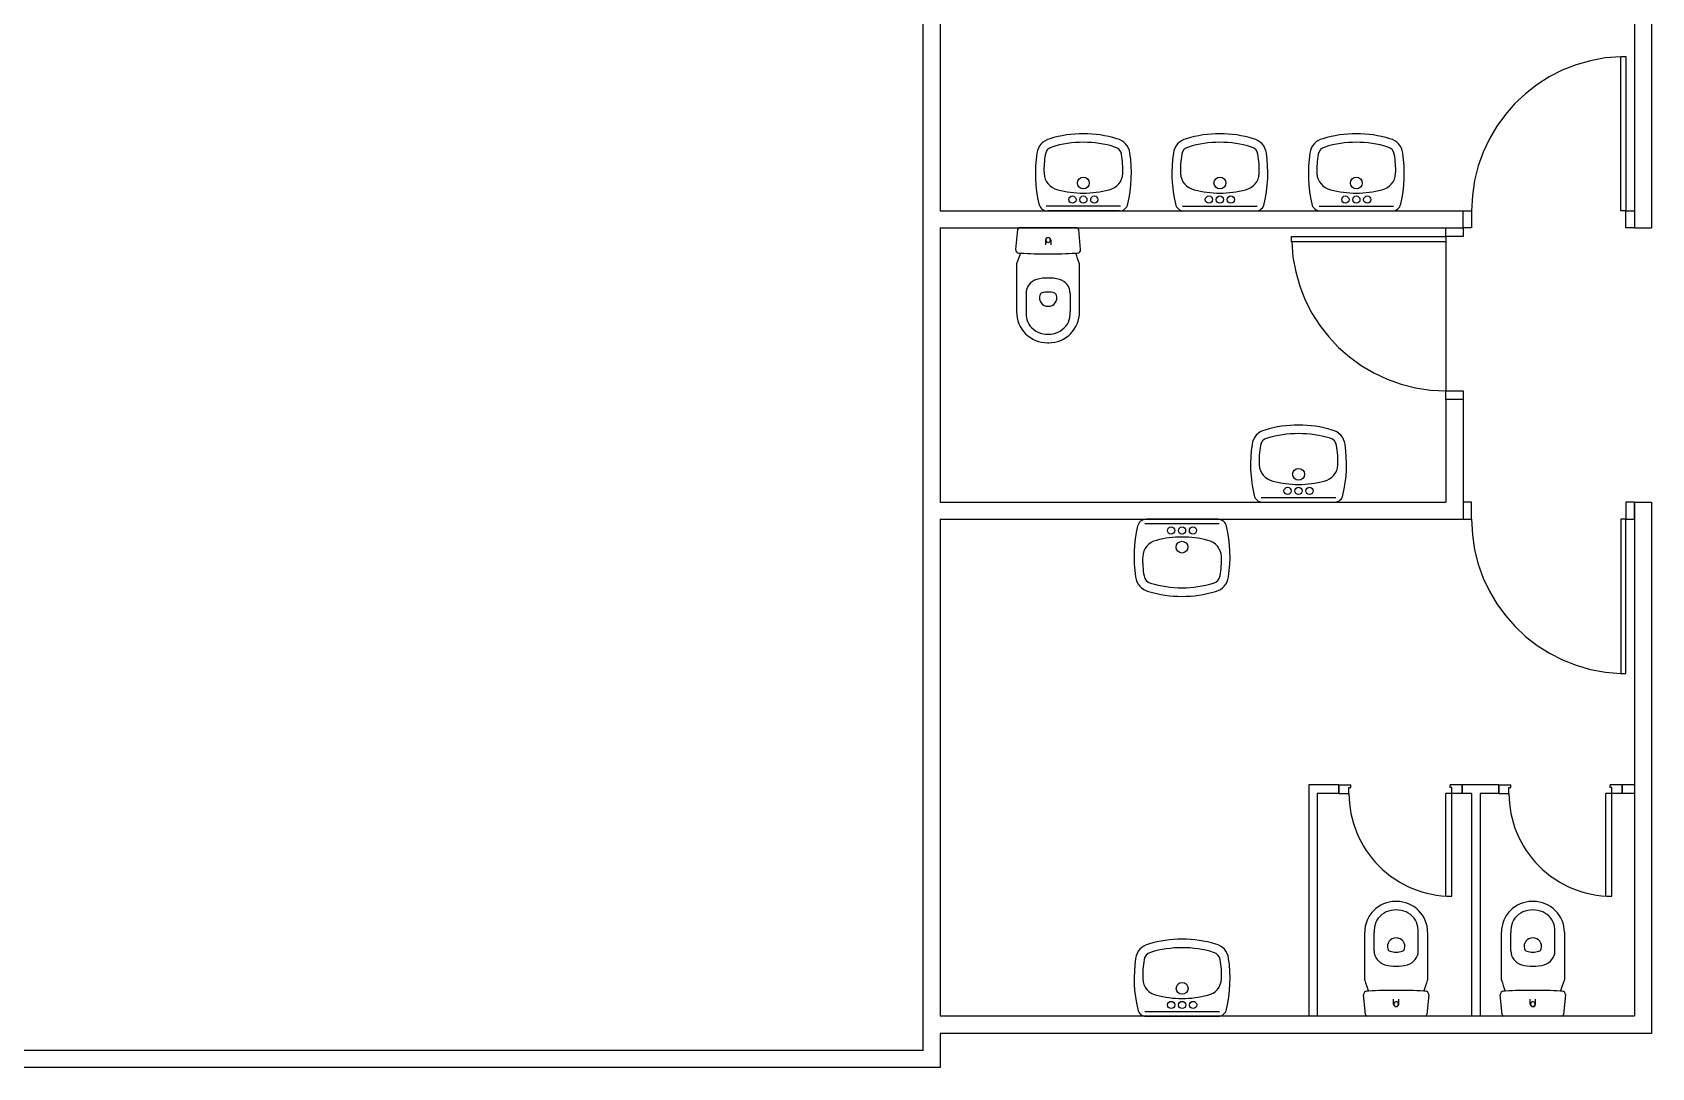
# Model space of a CAD drawing. Extents: x -0.02 to 0.821, y -0.01 to 0.584.
# Drawn here: x 0.4488 to 0.5433, y 0.3703 to 0.4307 of the extents above; entities that cross this region are included whole.
import ezdxf

# ---------------------------------------------------------------- set-up
doc = ezdxf.new("R2010")
doc.units = 0
doc.header["$MEASUREMENT"] = 0
doc.linetypes.add('CONTINUA', pattern=[0])
doc.linetypes.add('VERDECKT', pattern=[9.524999999999999, 6.35, -3.175])
for name, color, linetype in [('Doors', 2, 'CONTINUA'), ('Toilets', 7, 'CONTINUA'), ('Walls', 7, 'CONTINUA')]:
    doc.layers.add(name, color=color, linetype=linetype)

msp = doc.modelspace()

# ---------------------------------------------------------------- linework, layer by layer
at = {"layer": 'Doors', "color": 61, "linetype": 'CONTINUA'}
for p, q in [((0.5414586925421027, 0.4203035423196853), (0.5414586925420445, 0.4293035423196852)), ((0.5414586925420445, 0.4293035423196852), (0.5417586925408686, 0.4293035423196852)), ((0.5417586925408686, 0.4293035423196852), (0.5417586925409269, 0.4203035423196853)), ((0.5322586925402866, 0.4193035423187539), (0.5322586925402866, 0.4203035423187539)), ((0.5322586925402866, 0.4203035423187539), (0.5327586925397045, 0.4203035423187539)), ((0.5327586925397045, 0.4203035423187539), (0.5327586925397045, 0.4193035423187539)), ((0.5417586925409269, 0.4203035423196853), (0.5414586925421027, 0.4203035423196853)), ((0.5417586925409269, 0.4193035423196853), (0.5417586925409269, 0.4203035423196853)), ((0.5417586925409269, 0.4203035423196853), (0.5422586925402866, 0.4203035423196853)), ((0.5422586925402866, 0.4203035423196853), (0.5422586925402866, 0.4193035423196853)), ((0.5222586925379, 0.4188036833927035), (0.5312586925379, 0.4188036833927035)), ((0.5222586925379, 0.4185036833938211), (0.5222586925379, 0.4188036833927035)), ((0.5312586925379, 0.4193036833927035), (0.5322586925379, 0.4193036833927035)), ((0.5312586925379, 0.4188036833927035), (0.5312586925379, 0.4193036833927035)), ((0.5322586925379, 0.4188036833927035), (0.5312586925379, 0.4188036833927035)), ((0.5312586925379, 0.4188036833927035), (0.5312586925379, 0.4185036833938211)), ((0.5322586925379, 0.4193036833927035), (0.5322586925379, 0.4188036833927035)), ((0.5327586925397045, 0.4193035423187539), (0.5322586925402866, 0.4193035423187539)), ((0.5422586925402866, 0.4193035423196853), (0.5417586925409269, 0.4193035423196853)), ((0.5312586925379, 0.4185036833938211), (0.5222586925379, 0.4185036833938211)), ((0.5312586925391807, 0.4098036833908409), (0.5322586925391807, 0.4098036833908409)), ((0.5312586925391807, 0.4093036833927036), (0.5312586925391807, 0.4098036833908409)), ((0.5322586925391807, 0.4093036833927036), (0.5312586925391807, 0.4093036833927036)), ((0.5322586925391807, 0.4098036833908409), (0.5322586925391807, 0.4093036833927036)), ((0.5327633349911776, 0.403303683388047), (0.5322633349918179, 0.403303683388047)), ((0.5322633349918179, 0.403303683388047), (0.5322633349918179, 0.402303683388047)), ((0.5327633349911776, 0.402303683388047), (0.5327633349911776, 0.403303683388047)), ((0.5422633349918179, 0.4033036833861843), (0.5417633349923999, 0.4033036833861843)), ((0.5417633349923999, 0.4033036833861843), (0.5417633349923999, 0.4023036833861843)), ((0.5422633349918179, 0.4023036833861843), (0.5422633349918179, 0.4033036833861843)), ((0.5322633349918179, 0.402303683388047), (0.5327633349911776, 0.402303683388047)), ((0.5417633349923999, 0.4023036833861843), (0.5414633349935757, 0.4023036833861843)), ((0.5414633349935757, 0.4023036833861843), (0.541463334993634, 0.3933036833861843)), ((0.5417633349923999, 0.4023036833861843), (0.5422633349918179, 0.4023036833861843)), ((0.5417633349924581, 0.3933036833861843), (0.5417633349923999, 0.4023036833861843)), ((0.541463334993634, 0.3933036833861843), (0.5417633349924581, 0.3933036833861843)), ((0.5250054620618466, 0.3863035423085094), (0.5250054620618466, 0.3868035423085094)), ((0.5250054620618466, 0.3868035423085094), (0.5257054620618583, 0.3868035423085094)), ((0.5256054620618233, 0.3863035423085094), (0.5256054620618233, 0.3866535423081368)), ((0.5256054620618233, 0.3866535423081368), (0.5257054620618583, 0.3866535423081368)), ((0.5257054620618583, 0.3866535423081368), (0.5257054620618583, 0.3868035423085094)), ((0.5322054620618583, 0.386803542307578), (0.5315054620618467, 0.3868035423085094)), ((0.5315054620618467, 0.3866535423081368), (0.5315054620618467, 0.3868035423085094)), ((0.5316054620618234, 0.3866535423081368), (0.5315054620618467, 0.3866535423081368)), ((0.5316054620618234, 0.3863035423085094), (0.5316054620618234, 0.3866535423081368)), ((0.5322054620618583, 0.386303542307578), (0.5322054620618583, 0.386803542307578)), ((0.5343400985194021, 0.3863035423066467), (0.5343400985194021, 0.3868035423066467)), ((0.5343400985194021, 0.3868035423066467), (0.5350400985194137, 0.3868035423066467)), ((0.534940098519437, 0.3863035423066467), (0.534940098519437, 0.3866535423072055)), ((0.534940098519437, 0.3866535423072055), (0.5350400985194137, 0.3866535423072055)), ((0.5350400985194137, 0.3866535423072055), (0.5350400985194137, 0.3868035423066467)), ((0.5415400985194138, 0.3868035423066467), (0.5408400985194021, 0.3868035423066467)), ((0.5408400985194021, 0.3866535423072055), (0.5408400985194021, 0.3868035423066467)), ((0.540940098519437, 0.3866535423072055), (0.5408400985194021, 0.3866535423072055)), ((0.540940098519437, 0.3863035423066467), (0.540940098519437, 0.3866535423072055)), ((0.5415400985194138, 0.3863035423066467), (0.5415400985194138, 0.3868035423066467)), ((0.5250054620618466, 0.3863035423085094), (0.5256054620618233, 0.3863035423085094)), ((0.5322054620618583, 0.386303542307578), (0.5312554620618466, 0.3863035423085094)), ((0.5312554620612646, 0.3803137593399734), (0.5312554620618466, 0.3863035423085094)), ((0.5316054620612413, 0.3803035423085094), (0.5316054620618234, 0.3863035423085094)), ((0.5343400985194021, 0.3863035423066467), (0.534940098519437, 0.3863035423066467)), ((0.5415400985194138, 0.3863035423066467), (0.5405900985194021, 0.3863035423066467)), ((0.54059009851882, 0.380313759339042), (0.5405900985194021, 0.3863035423066467)), ((0.5409400985187968, 0.3803035423066467), (0.540940098519437, 0.3863035423066467))]:
    msp.add_line(p, q, dxfattribs=at)
at = {"layer": 'Doors', "color": 161, "linetype": 'VERDECKT'}
msp.add_line((0.531258692537027, 0.4188036833954975), (0.5312586925382493, 0.4098036833954975), dxfattribs=at)
for centre, radius, start, end in [((0.5417586925409269, 0.4203035423196853), 0.009000000000000001, 91.90683803245886, 180), ((0.5312586925379, 0.4188036833927035), 0.009000000000000001, 181.9068380329715, 270.0000000003018), ((0.5417633349923999, 0.4023036833861843), 0.009000000000000001, 180, 268.0931619681458), ((0.5316054620629294, 0.3863035423057154), 0.005999999999999999, 180, 270.000000000301), ((0.5409400985204847, 0.3863035423047841), 0.005999999999999999, 180, 270.0000000003022)]:
    msp.add_arc(centre, radius, start, end, dxfattribs=at)
at = {"layer": 'Toilets', "color": 161, "linetype": 'CONTINUA'}
for p, q in [((0.5122809048975469, 0.4205778078874573), (0.5079309451592854, 0.4205778078883887)), ((0.5158966352994321, 0.4205778078874573), (0.5202465950370534, 0.4205778078874573)), ((0.5238592445714166, 0.4205778078874573), (0.5282092043090961, 0.420577807886526)), ((0.5122097020674846, 0.4203035423224792), (0.5080052288568695, 0.4203035423234105)), ((0.5159678381289122, 0.4203035423224792), (0.5201723113394692, 0.4203035423215479)), ((0.5239304474008968, 0.4203035423215479), (0.5281349206114537, 0.4203035423215479)), ((0.5062629564917879, 0.4192122578974813), (0.5061487956727506, 0.4180573937706649)), ((0.5080480346134864, 0.4193035423196853), (0.5063625759623246, 0.4193035423206166)), ((0.5078980346126482, 0.4185955344168469), (0.5078980346126482, 0.4183134690197185)), ((0.5097334932647064, 0.4193035423196853), (0.5080480346134864, 0.4193035423196853)), ((0.5081980346126366, 0.4185955344168469), (0.5081980346126366, 0.4183134690197185)), ((0.5099472735518938, 0.4180573937706649), (0.5098331127334387, 0.41921225789655)), ((0.5062107116622501, 0.4172035423228517), (0.5062107116622501, 0.414403542323038)), ((0.5098853575623944, 0.4144035423221067), (0.5098853575623944, 0.4172035423228517)), ((0.5067607116622385, 0.4154810402365401), (0.5067607116622385, 0.4144216773863882)), ((0.509335357562406, 0.4154810402356088), (0.509335357562406, 0.4144216773863882)), ((0.5204876985324081, 0.403577807883732), (0.5248376582700875, 0.4035778078828007)), ((0.5205589013618883, 0.4033035423187539), (0.5247633745725034, 0.4033035423178226)), ((0.5180369864047388, 0.4020292767528444), (0.5136870266670595, 0.4020292767537758)), ((0.5179657835752587, 0.4023035423187539), (0.5137613103647019, 0.4023035423187539)), ((0.5265200653583743, 0.3754035423090681), (0.5265200653583743, 0.3782035423088819)), ((0.5270700653583626, 0.3771260443953797), (0.5270700653583626, 0.3781854072446004)), ((0.5296447112584719, 0.3771260443953797), (0.5296447112584719, 0.3781854072446004)), ((0.5301947112585185, 0.3782035423079506), (0.5301947112585185, 0.3754035423081368)), ((0.5344969386465382, 0.3754035423081368), (0.5344969386465382, 0.3782035423079506)), ((0.5350469386465265, 0.3771260443953797), (0.5350469386465265, 0.3781854072446004)), ((0.5376215845466359, 0.3771260443944484), (0.5376215845466359, 0.3781854072436691)), ((0.5381715845466243, 0.3782035423079506), (0.5381715845466243, 0.3754035423072055)), ((0.52657231018733, 0.3733948267344385), (0.5264581493688747, 0.3745496908612549)), ((0.5282073883081321, 0.3740115502150729), (0.5282073883081321, 0.3742936156122014)), ((0.5285073883081204, 0.3740115502150729), (0.5285073883081204, 0.3742936156122014)), ((0.530256627248018, 0.3745496908612549), (0.5301424664289807, 0.3733948267344385)), ((0.5345491834754357, 0.3733948267335072), (0.5344350226569804, 0.3745496908603236)), ((0.536184261596296, 0.3740115502141416), (0.536184261596296, 0.3742936156112701)), ((0.5364842615962844, 0.3740115502141416), (0.5364842615962844, 0.3742936156112701)), ((0.538233500536182, 0.3745496908603236), (0.5381193397170864, 0.3733948267335072)), ((0.513694748415437, 0.3735778078725562), (0.5180447081531165, 0.3735778078725562)), ((0.5137659512449172, 0.3733035423075781), (0.5179704244554741, 0.3733035423066467)), ((0.5283573883092613, 0.3733035423066467), (0.5266719296580413, 0.3733035423066467)), ((0.530042846960423, 0.3733035423057154), (0.5283573883092613, 0.3733035423066467)), ((0.5363342615974253, 0.3733035423057154), (0.5346488029462053, 0.3733035423057154)), ((0.538019720248587, 0.3733035423047841), (0.5363342615974253, 0.3733035423057154))]:
    msp.add_line(p, q, dxfattribs=at)
for centre, radius in [((0.5101059250293183, 0.4219287089128047), 0.0003456833475828171), ((0.5180716151694069, 0.4219287089128047), 0.00034568334762007), ((0.5260342244414496, 0.4219287089118734), 0.00034568334762007), ((0.5094670257613761, 0.4209590994725004), 0.000211777218580246), ((0.5101059250293183, 0.4209590994725004), 0.000211777218580246), ((0.5107448242972022, 0.4209590994725004), 0.000211777218580246), ((0.5174327159009409, 0.4209590994725004), 0.0002117772186174989), ((0.5180716151688248, 0.4209590994725004), 0.0002117772186174989), ((0.518710514436767, 0.4209590994725004), 0.0002117772186174989), ((0.5253953251729254, 0.4209590994725004), 0.0002117772186174989), ((0.5260342244408094, 0.4209590994715691), 0.0002117772186174989), ((0.5266731237087515, 0.4209590994715691), 0.0002117772186174989), ((0.5226626784024994, 0.4049287089081481), 0.00034568334762007), ((0.5220237791340333, 0.4039590994687751), 0.0002117772186174989), ((0.5226626784019173, 0.4039590994678438), 0.0002117772186174989), ((0.5233015776698594, 0.4039590994678438), 0.0002117772186174989), ((0.5152231072692667, 0.4016479851640761), 0.0002117772186174989), ((0.5158620065371506, 0.4016479851640761), 0.0002117772186174989), ((0.5165009058050928, 0.4016479851631448), 0.0002117772186174989), ((0.5158620065366267, 0.4006783757237717), 0.00034568334762007), ((0.5158697282857029, 0.3749287088979036), 0.00034568334762007), ((0.5152308290177607, 0.3739590994575993), 0.0002117772186174989), ((0.5158697282857029, 0.3739590994575993), 0.0002117772186174989), ((0.5165086275535868, 0.3739590994575993), 0.0002117772186174989)]:
    msp.add_circle(centre, radius, dxfattribs=at)
for centre, radius, start, end in [((0.5083867969635758, 0.4235423807539046), 0.001, 103.7210499256955, 172.6712268406148), ((0.5101074654696276, 0.4180428209211677), 0.006760721399188043, 73.1663560467921, 106.833643431359), ((0.5101074654696276, 0.4180247152838856), 0.006278827037215233, 72.96645943259828, 107.0335400390524), ((0.5118281339631067, 0.4235423807539046), 0.001, 7.32877314517377, 76.27895007339346), ((0.5163494062355604, 0.4235423807539046), 0.001, 103.7210499256893, 172.6712268406148), ((0.5180700747279334, 0.4180428209202364), 0.006760721399262547, 73.16635655364236, 106.8336439429519), ((0.5180700747279334, 0.4180247152829543), 0.006278827037066222, 72.96645994995535, 107.0335405513079), ((0.5197907432350912, 0.4235423807539046), 0.001, 7.32877314517377, 76.27895007339346), ((0.5243120155075449, 0.4235423807539046), 0.001, 103.7210499256955, 172.6712268406148), ((0.526032683999918, 0.4180428209193051), 0.006760721399262547, 73.16635655364236, 106.833643942953), ((0.526032683999918, 0.418024715282023), 0.006278827037066222, 72.96645994995535, 107.0335405513079), ((0.5277533525070758, 0.4235423807529733), 0.001, 7.32877314517058, 76.27895007339346), ((0.5151725490132812, 0.4225000576321036), 0.007865076178908349, 171.4458317982852, 193.188373443001), ((0.5127153824797716, 0.4227051698043943), 0.004907911450266838, 169.4216701440871, 182.5844860624451), ((0.5083867969635758, 0.4235423807539046), 0.0005, 103.7210498930286, 172.6712268384987), ((0.5118281339631067, 0.4235423807539046), 0.0005, 7.328773145167388, 76.27895004020897), ((0.5074995484468527, 0.4227051698053256), 0.004907911450862884, 357.4155139248319, 10.57832984486923), ((0.5050423819128773, 0.4225000576330349), 0.00786507617890835, 346.8116265451847, 8.554168188791053), ((0.5231351582852658, 0.4225000576311723), 0.00786507617842406, 171.445831798924, 193.1883734420362), ((0.5206779917517561, 0.4227051698043943), 0.004907911450639368, 169.4216701428319, 182.5844860627587), ((0.5163494062355604, 0.4235423807539046), 0.0005, 103.7210498930163, 172.6712268384987), ((0.5197907432350912, 0.4235423807539046), 0.0005, 7.328773145167388, 76.27895004020897), ((0.5154621577188955, 0.4227051698043943), 0.00490791145067662, 357.4155139251444, 10.57832984361263), ((0.5130049911848619, 0.4225000576321036), 0.00786507617842406, 346.8116265461493, 8.554168188152309), ((0.5310977675573085, 0.4225000576302409), 0.00786507617842406, 171.445831798924, 193.188373442036), ((0.5286406010237988, 0.422705169803463), 0.004907911450639368, 169.4216701428317, 182.5844860627587), ((0.5243120155075449, 0.4235423807539046), 0.0005, 103.7210498930286, 172.6712268384987), ((0.5277533525070758, 0.4235423807529733), 0.0005, 7.328773145167388, 76.27895004020897), ((0.52342476699088, 0.4227051698043943), 0.00490791145067662, 357.4155139251444, 10.57832984361263), ((0.5209676004568464, 0.4225000576321036), 0.00786507617842406, 346.8116265461492, 8.554168188152309), ((0.5088119731304469, 0.4225151656344533), 0.001, 181.7939837650435, 258.3602139855167), ((0.5114029577961774, 0.4225151656344533), 0.001, 281.6397859812046, 358.2060162227594), ((0.5167745824024315, 0.4225151656344533), 0.001, 181.7939837650435, 258.3602139855167), ((0.5193655670682201, 0.4225151656344533), 0.001, 281.6397859812046, 358.2060162227594), ((0.5247371916744742, 0.4225151656344533), 0.001, 181.7939837650435, 258.3602139855167), ((0.5273281763402629, 0.422515165633522), 0.001, 281.6397859812108, 358.2060162227594), ((0.5101074654636323, 0.4270838991096244), 0.005746645675301552, 254.8976938775525, 285.1023061107048), ((0.5180700747356168, 0.427083899108693), 0.005746645675152541, 254.8976938760577, 285.1023061121998), ((0.5260326840076596, 0.4270838991077617), 0.005746645675152541, 254.8976938760577, 285.1023061122007), ((0.508005228858383, 0.4208035423206166), 0.0005, 191.2947113163513, 270.0000000002926), ((0.5122097020683577, 0.4208035423196853), 0.0005, 270.0000000003054, 348.705288662497), ((0.5159678381303675, 0.4208035423196853), 0.0005, 191.29471131636, 270.0000000002926), ((0.5201723113403423, 0.4208035423196853), 0.0005, 270.0000000003054, 348.705288662497), ((0.5239304474024102, 0.4208035423196853), 0.0005, 191.29471131636, 270.0000000002926), ((0.5281349206123851, 0.4208035423187539), 0.0005, 270.0000000002926, 348.7052886625008), ((0.5063625759623246, 0.4192035423209891), 9.999999999999998e-05, 90.00000000025443, 174.9999999808282), ((0.5080480346134864, 0.4185955344140529), 0.00015, 90.00000000029686, 180), ((0.5080480346134864, 0.4185955344140529), 0.000135, 90.00000000028272, 270.0000000003299), ((0.5080480346134864, 0.4185955344140529), 0.00015, 0, 90.00000000029686), ((0.5080480346134864, 0.4185955344140529), 0.000135, 270.0000000003299, 90.00000000028272), ((0.5097334932647064, 0.4192035423200577), 0.0001, 4.999999998516707, 90.00000000031805), ((0.506348034613533, 0.4180399626195431), 0.0002, 174.9999999956937, 266.8015479019926), ((0.5345262664322509, 0.4072924698200077), 0.02999999999996275, 159.4265392446884, 160.7088211271788), ((0.5080107116653817, 0.4477935423199088), 0.03, 266.8015478546246, 266.9980133761483), ((0.5080107116653817, 0.4477935423199088), 0.03, 266.9980133761522, 270.0712815986294), ((0.508085357565491, 0.4477935423199088), 0.03, 269.9287183940059, 273.0019866153347), ((0.508085357565491, 0.4477935423199088), 0.03, 273.0019866153386, 273.1984521379952), ((0.4815698027931503, 0.407292469823733), 0.02999999999996275, 19.29117886521882, 20.57346074785475), ((0.509748034613498, 0.4180399626186118), 0.0002, 273.1984520980392, 4.999999998526998), ((0.5076107116631465, 0.4154810402337462), 0.00085, 104.9552483173668, 180), ((0.5080107116631698, 0.4139835423203185), 0.0024, 89.10894427609014, 104.9552483169913), ((0.5080853575633373, 0.4139835423203185), 0.0024, 75.04475168292348, 90.89105571028487), ((0.5084853575633024, 0.4154810402337462), 0.00085, 0, 75.04475168193713), ((0.5080407116631978, 0.4152335423203185), 0.0005, 163.017633604532, 270.839178233543), ((0.5077537932554842, 0.415321165532805), 0.0002, 108.7323659280475, 163.0176336104269), ((0.5080107116631698, 0.4145635423203931), 0.001, 87.86105567689754, 108.7323658640439), ((0.5080853575633373, 0.4145635423203931), 0.001, 71.26763413518569, 92.13894428957508), ((0.5080553575633093, 0.4152335423203185), 0.0005, 269.1608216987676, 16.98236638789811), ((0.5083422759710229, 0.415321165532805), 0.0002, 16.98236637996462, 71.26763407255592), ((0.5080107116631698, 0.414403542320244), 0.0018, 180, 270.0000000003004), ((0.5091607116631931, 0.4144216773696244), 0.0024, 180, 188.2292925721272), ((0.5077907116631978, 0.414223542320542), 0.001015746591947973, 188.229291391625, 219.2894068658597), ((0.5080853575633373, 0.414403542320244), 0.0018, 270.0000000003039, 0), ((0.5083053575633094, 0.414223542320542), 0.001015746591947973, 320.7105931463406, 351.7707086006104), ((0.5069353575633141, 0.4144216773696244), 0.0024, 351.7707074176382, 0), ((0.5080107116631698, 0.414403542320244), 0.0013, 219.28940685795, 271.6451856796556), ((0.5080853575633373, 0.414403542320244), 0.0013, 268.3548142946937, 320.7105931375728), ((0.5080215054689324, 0.4144688612725586), 0.001865350181460381, 269.6684574460006, 270.8148921579017), ((0.5080745637575746, 0.4144688612725586), 0.001865350181460381, 269.1851078243977, 270.3315425546065), ((0.520940469468711, 0.4065423807501793), 0.001, 103.7210499256893, 172.6712268406116), ((0.5226611379610259, 0.4010428209165111), 0.006760721399262547, 73.1663565536425, 106.8336439429528), ((0.5226611379610259, 0.4010247152782977), 0.006278827037066222, 72.96645994995535, 107.0335405513079), ((0.5243818064682418, 0.406542380749248), 0.001, 7.32877314517377, 76.27895007338805), ((0.5277262215183582, 0.4055000576265156), 0.00786507617842406, 171.445831798924, 193.1883734420362), ((0.5252690549849067, 0.4057051697997376), 0.004907911450639368, 169.4216701428313, 182.5844860627587), ((0.520940469468711, 0.4065423807501793), 0.0005, 103.7210498930148, 172.671226838497), ((0.5243818064682418, 0.406542380749248), 0.0005, 7.328773145167388, 76.27895004020897), ((0.5200532209519879, 0.405705169800669), 0.00490791145067662, 357.4155139251451, 10.57832984361329), ((0.5175960544179543, 0.4055000576283783), 0.00786507617842406, 346.8116265461492, 8.554168188152694), ((0.5213656456355821, 0.405515165630728), 0.001, 181.7939837650472, 258.3602139855174), ((0.5239566303013126, 0.4055151656297967), 0.001, 281.6397859812053, 358.2060162227594), ((0.5226611379687093, 0.4100838991049677), 0.005746645675152541, 254.8976938760577, 285.1023061121995), ((0.52055890136346, 0.4038035423159599), 0.0005, 191.2947113163513, 270.0000000002926), ((0.5247633745734347, 0.4038035423150286), 0.0005, 270.0000000003054, 348.705288662497), ((0.5209286305211718, 0.4001070270035416), 0.00786507617842406, 166.8116265461493, 188.5541681881527), ((0.5137613103656331, 0.4018035423168912), 0.0005, 90.00000000029262, 168.7052886624946), ((0.517965783575608, 0.4018035423159599), 0.0005, 11.29471131635384, 90.00000000030533), ((0.5107984634207678, 0.4001070270054042), 0.00786507617842406, 351.445831798924, 13.18837344203639), ((0.5145680546378135, 0.4000919190021232), 0.001, 101.6397859812115, 178.2060162227595), ((0.5158635469703586, 0.3955231855269521), 0.005746645675152541, 74.89769387605878, 105.1023061122005), ((0.517159039303544, 0.4000919190011918), 0.001, 1.793983765047161, 78.3602139855236), ((0.5184714639871382, 0.3999019148312509), 0.00490791145067662, 177.4155139251451, 190.5783298436133), ((0.5132556299542194, 0.3999019148321822), 0.004907911450639368, 349.4216701428311, 2.584486062758017), ((0.5141428784709424, 0.3990647038826719), 0.001, 187.328773145173, 256.278950073388), ((0.5141428784709424, 0.3990647038826719), 0.0005, 187.3287731451674, 256.2789500402089), ((0.5175842154704733, 0.3990647038817406), 0.0005, 283.7210498930148, 352.671226838497), ((0.5175842154704733, 0.3990647038817406), 0.001, 283.7210499256893, 352.6712268406116), ((0.5158635469781002, 0.4045642637154088), 0.006760721399262547, 253.1663565536425, 286.8336439429519), ((0.5158635469781002, 0.4045823693536222), 0.006278827037066222, 252.9664599499554, 287.0335405513079), ((0.5283200653594686, 0.3782035423060879), 0.0018, 90.00000000030037, 180), ((0.5283308591651731, 0.3781382233537733), 0.001865350181460381, 89.18510782439442, 90.33154255460306), ((0.5283839174538735, 0.3781382233537733), 0.001865350181460381, 89.66845744600053, 90.8148921579052), ((0.5283947112596361, 0.3782035423060879), 0.0018, 0, 90.00000000030037), ((0.5362969386476325, 0.3782035423060879), 0.0018, 90.00000000030037, 180), ((0.536307732453337, 0.3781382233537733), 0.001865350181460381, 89.18510782439442, 90.33154255460306), ((0.5363607907420374, 0.3781382233537733), 0.001865350181460381, 89.66845744600053, 90.81489215790178), ((0.5363715845477418, 0.3782035423060879), 0.0018, 0, 90.00000000030037), ((0.5281000653594965, 0.3783835423067212), 0.001015746591687202, 140.7105931463408, 171.770708600612), ((0.5283200653594686, 0.3782035423060879), 0.0013, 88.35481429469368, 140.7105931375728), ((0.5283947112596361, 0.3782035423060879), 0.0013, 39.28940685794998, 91.6451856796556), ((0.5286147112596081, 0.3783835423067212), 0.001015746591687202, 8.22929138686171, 39.28940684938044), ((0.5360769386476605, 0.3783835423057899), 0.001015746591687202, 140.7105931463448, 171.7707086006128), ((0.5362969386476325, 0.3782035423060879), 0.0013, 88.35481429468877, 140.7105931375697), ((0.5363715845477418, 0.3782035423060879), 0.0013, 39.28940685794998, 91.6451856796556), ((0.5365915845477721, 0.3783835423057899), 0.001015746591687202, 8.229291386858687, 39.28940684938441), ((0.5294700653594918, 0.3781854072567076), 0.0024, 171.7707074176385, 180), ((0.5272447112596128, 0.3781854072567076), 0.0024, 0, 8.22929257212764), ((0.5374469386476558, 0.3781854072567076), 0.0024, 171.7707074176385, 180), ((0.5352215845477767, 0.3781854072567076), 0.0024, 0, 8.22929257212764), ((0.5141475193524384, 0.3765423807390034), 0.001, 103.7210499256893, 172.6712268363786), ((0.5141475193524384, 0.3765423807390034), 0.0005, 103.7210499593714, 172.6712268342585), ((0.5158681878442294, 0.3710428209053352), 0.006760721399262547, 73.16635654965931, 106.8336439361681), ((0.5158681878442294, 0.3710247152680531), 0.006278827037066222, 72.96645994425681, 107.0335405507102), ((0.5175888563519693, 0.3765423807390034), 0.0005, 7.328773140939903, 76.27895010656562), ((0.5175888563519693, 0.3765423807390034), 0.001, 7.328773138816736, 76.27895007338805), ((0.5279200653595035, 0.3771260443935171), 0.00085, 180, 255.0447516819443), ((0.5283500653594965, 0.3773735423060134), 0.0005, 89.16082169875497, 196.982366387892), ((0.528063146951783, 0.3772859190944582), 0.0002, 196.9823663799646, 251.2676340725559), ((0.5283200653594686, 0.3780435423068702), 0.001, 251.2676341351847, 272.1389442895751), ((0.5283647112596082, 0.3773735423060134), 0.0005, 343.0176336045382, 90.83917823354292), ((0.5283947112596361, 0.3780435423068702), 0.001, 267.8610556768975, 288.7323658640499), ((0.5286516296672635, 0.3772859190944582), 0.0002, 288.7323659280476, 343.017633610427), ((0.5287947112596012, 0.3771260443935171), 0.00085, 284.9552483173667, 0), ((0.5358969386476092, 0.3771260443925857), 0.00085, 180, 255.0447516819434), ((0.5363269386476605, 0.3773735423060134), 0.0005, 89.16082169876769, 196.982366387892), ((0.5360400202399469, 0.3772859190935269), 0.0002, 196.9823663799646, 251.267634072561), ((0.5362969386476325, 0.3780435423059389), 0.001, 251.2676341351917, 272.1389442895751), ((0.536341584547772, 0.3773735423060134), 0.0005, 343.0176336045382, 90.8391782335302), ((0.5363715845477418, 0.3780435423059389), 0.001, 267.8610556768975, 288.7323658640499), ((0.5366285029554274, 0.3772859190935269), 0.0002, 288.7323659280476, 343.017633610427), ((0.5367715845477651, 0.3771260443925857), 0.00085, 284.9552483173667, 0), ((0.5209332714021438, 0.3755000576153398), 0.00786507617842406, 171.4458317924832, 193.1883734347044), ((0.5184761048680521, 0.3757051697885618), 0.004907911450639368, 169.4216701351416, 182.5844860565551), ((0.5132602708357735, 0.3757051697894931), 0.00490791145067662, 357.4155139175669, 10.57832983845558), ((0.5108031043016817, 0.3755000576181337), 0.00786507617842406, 346.8116265388171, 8.55416818144366), ((0.5283200653594686, 0.3786235423060134), 0.0024, 255.0447516829234, 270.8910557102848), ((0.5283947112596361, 0.3786235423060134), 0.0024, 269.1089442760901, 284.9552483169888), ((0.5362969386476325, 0.3786235423060134), 0.0024, 255.0447516829234, 270.8910557102848), ((0.5363715845477418, 0.3786235423060134), 0.0024, 269.1089442760901, 284.9552483169888), ((0.5145726955193095, 0.3755151656195521), 0.001, 181.7939837586445, 258.3602139516405), ((0.5171636801845161, 0.3755151656195521), 0.001, 281.6397860142238, 358.206016214225), ((0.5548356201296556, 0.3853146148035303), 0.03, 199.2911788652187, 200.5734607478547), ((0.501879156490555, 0.3853146148063242), 0.03, 339.4265392446885, 340.7088211271788), ((0.5628124934178195, 0.385314614802599), 0.03, 199.2911788652188, 200.5734607478547), ((0.5098560297787189, 0.3853146148063242), 0.03, 339.4265392446885, 340.7088211271789), ((0.5158681878531352, 0.3800838990937919), 0.005746645675152541, 254.8976938655946, 285.1023061044834), ((0.5266573883092497, 0.3745671220077202), 0.0002, 93.19845209803918, 184.999999998527), ((0.5283200653572567, 0.3448135423064232), 0.03, 93.00198661533857, 93.19845213799515), ((0.5283200653572567, 0.3448135423064232), 0.03, 89.92871839400593, 93.00198661533494), ((0.528394711257366, 0.3448135423064232), 0.03, 86.99801337615219, 90.07128159862918), ((0.528394711257366, 0.3448135423064232), 0.03, 86.80154785462463, 86.99801337614835), ((0.530057388309273, 0.3745671220067889), 0.0002, 354.9999999956937, 86.8015479019608), ((0.5346342615974136, 0.3745671220067889), 0.0002, 93.19845209803918, 184.999999998527), ((0.5362969386454206, 0.3448135423054919), 0.03, 93.00198661533857, 93.19845213799515), ((0.5362969386454206, 0.3448135423054919), 0.03, 89.92871839400593, 93.00198661533494), ((0.5363715845455299, 0.3448135423054919), 0.03, 86.99801337615219, 90.07128159862918), ((0.5363715845455299, 0.3448135423054919), 0.03, 86.80154785462463, 86.99801337614835), ((0.5380342615973787, 0.3745671220067889), 0.0002, 354.9999999956937, 86.8015479019608), ((0.5137659512466053, 0.3738035423047841), 0.0005, 191.2947113079855, 270.0000000002926), ((0.51797042445658, 0.3738035423047841), 0.0005, 270.0000000003054, 348.7052886541287), ((0.5266719296580413, 0.3734035423062742), 9.999999999999998e-05, 184.9999999985111, 270.000000000318), ((0.5283573883092613, 0.3740115502122789), 0.00015, 180, 270.0000000003392), ((0.5283573883092613, 0.3740115502122789), 0.000135, 90.00000000028272, 270.0000000003299), ((0.5283573883092613, 0.3740115502122789), 0.000135, 270.0000000003299, 90.00000000028272), ((0.5283573883092613, 0.3740115502122789), 0.00015, 270.0000000003392, 0), ((0.530042846960423, 0.3734035423062742), 0.0001, 270.000000000318, 354.9999999808337), ((0.5346488029462053, 0.3734035423062742), 9.999999999999998e-05, 184.9999999985056, 270.000000000318), ((0.5363342615974253, 0.3740115502122789), 0.00015, 180, 270.0000000002968), ((0.5363342615974253, 0.3740115502122789), 0.000135, 90.00000000028272, 270.0000000002827), ((0.5363342615974253, 0.3740115502122789), 0.000135, 270.0000000002827, 90.00000000028272), ((0.5363342615974253, 0.3740115502122789), 0.00015, 270.0000000002968, 0), ((0.538019720248587, 0.3734035423053428), 0.0001, 270.000000000318, 354.9999999808282)]:
    msp.add_arc(centre, radius, start, end, dxfattribs=at)
at = {"layer": 'Walls', "color": 40, "linetype": 'CONTINUA'}
for p, q in [((0.5007588616712019, 0.3713035423066467), (0.500758868728357, 0.4513035429045558)), ((0.501758868724166, 0.4513035429036245), (0.5017588616729481, 0.4203035423234105)), ((0.5422588973583188, 0.4516035421071574), (0.5422588756633923, 0.4193034018082544)), ((0.5432588973583188, 0.4516035421071574), (0.543258875662752, 0.4193034004643559)), ((0.5017588616729481, 0.4203035423234105), (0.5322586925394135, 0.4203035423206166)), ((0.5017588616693974, 0.41930354231596), (0.5322586925394135, 0.4193035423206166)), ((0.5017588616693974, 0.41930354231596), (0.501758861671784, 0.4033035423159599)), ((0.5312586925436045, 0.4193035423206166), (0.5312586925423821, 0.4193035423206166)), ((0.5322586925418, 0.4193035423206166), (0.5322586925418, 0.4193035423206166)), ((0.5422638036621502, 0.4193034018082544), (0.5432635041488102, 0.419303401810117)), ((0.5322586925382493, 0.4093036833945662), (0.5312586925399956, 0.4093036833945662)), ((0.531263334989606, 0.4093036833945662), (0.5312633349908283, 0.4033035423159599)), ((0.5322633349884418, 0.4093036833945662), (0.5322633349908283, 0.4023036833889783)), ((0.5017542191828251, 0.4033035423168913), (0.5312586925412179, 0.4033035423159599)), ((0.5422635041315225, 0.4033036833899096), (0.5422592232878087, 0.3733035423066467)), ((0.5422635041315225, 0.4033036833899096), (0.5432635041523608, 0.4033036833889783)), ((0.5432635041416506, 0.4033036833889783), (0.543258942183922, 0.3723035423066467)), ((0.5017449358148152, 0.4023035422936082), (0.5322586925406358, 0.4023036833889783)), ((0.501758861671784, 0.4023035423634574), (0.5017588616741705, 0.3733035423085094)), ((0.5232542192144319, 0.3868035423085094), (0.523254219210823, 0.3733035423066467)), ((0.5250054620624287, 0.386803542307578), (0.5232542192144319, 0.3868035423085094)), ((0.5250054620624287, 0.386803542307578), (0.5250054620624287, 0.386303542307578)), ((0.5343400985199842, 0.3868035423066467), (0.5322054620618583, 0.386803542307578)), ((0.5322054620618583, 0.386803542307578), (0.5322054620618583, 0.3863035423066467)), ((0.5343400985199842, 0.3868035423066467), (0.5343400985199842, 0.3863035423066467)), ((0.5422541958350922, 0.3868035423085094), (0.5415400985194138, 0.3868035423066467)), ((0.5415400985194138, 0.3868035423066467), (0.5415400985194138, 0.3863398223165423)), ((0.5415400985194138, 0.3868035423066467), (0.5415400985194138, 0.3863035423066467)), ((0.5237542192150141, 0.386303542307578), (0.5237542192114052, 0.3733035423066467)), ((0.5250054620624287, 0.386303542307578), (0.5237542192150141, 0.386303542307578)), ((0.5327542192137916, 0.3863035423066467), (0.5322054620618583, 0.3863035423066467)), ((0.5327542192137916, 0.3863035423066467), (0.532754219210241, 0.3733035423113033)), ((0.5343400985199842, 0.3863035423066467), (0.5332542192132096, 0.3863035423066467)), ((0.5332542192132096, 0.3863035423066467), (0.5332542192096589, 0.3733035423113033)), ((0.5422541958350922, 0.3863035423085094), (0.5415400985194138, 0.3863035423066467)), ((0.5422545005530701, 0.3733035423066467), (0.5017542191839893, 0.3733035423085094)), ((0.5432588616991998, 0.3723035423066467), (0.5017588616729481, 0.3723035423066467)), ((0.5017588616729481, 0.3723035423066467), (0.5017588616729481, 0.3703035423066467)), ((0.5007588616712019, 0.3713035415094346), (0.4417638376629912, 0.3713035415085033)), ((0.501758861671784, 0.3703035415094346), (0.4407638376564719, 0.3703035415094346))]:
    msp.add_line(p, q, dxfattribs=at)
at = {"layer": 'Walls', "color": 4, "linetype": 'CONTINUA'}
msp.add_line((0.5322586925394135, 0.4193035423206166), (0.5322586925394135, 0.4203035423206166), dxfattribs=at)

doc.saveas('drawing.dxf')
